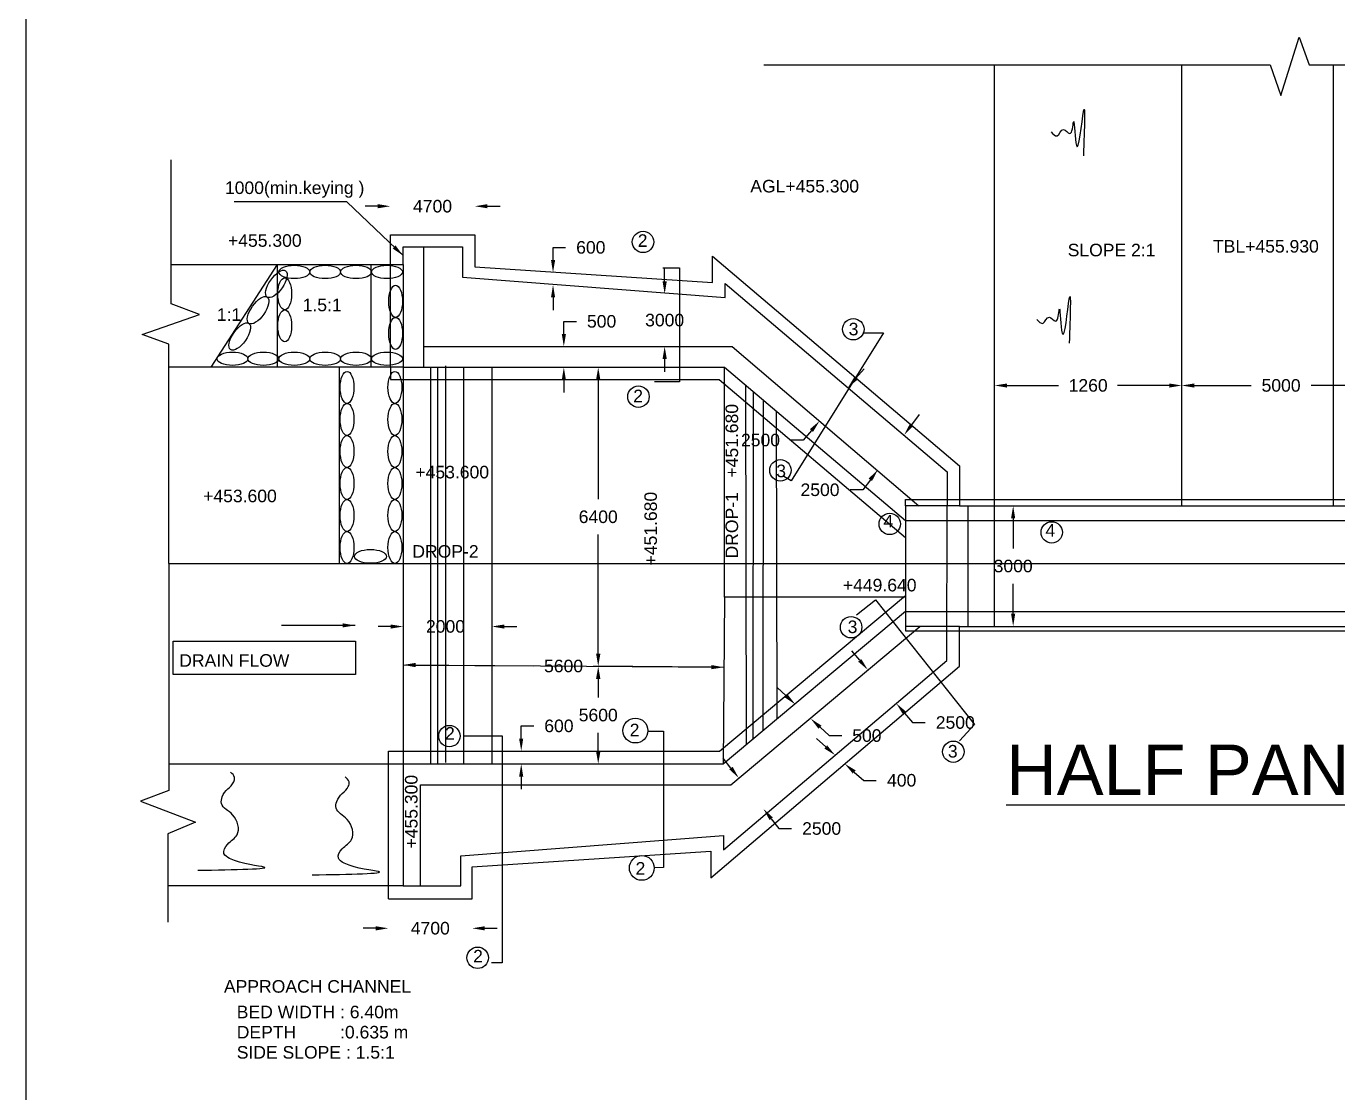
# Model space of a CAD drawing. Header units: inches. Extents: x 13 to 6403, y 6 to 3106.
# Drawn here: x 12.96 to 23.4, y 19.12 to 27.61 of the extents above; entities that cross this region are included whole.
import ezdxf

# ---------------------------------------------------------------- set-up
doc = ezdxf.new("R2010")
doc.units = ezdxf.units.IN
doc.header["$MEASUREMENT"] = 0
doc.styles.get("Standard").update_dxf_attribs({"font": 'arial.ttf', "height": 0.1})
doc.dimstyles.get("Standard").update_dxf_attribs({"dimtxt": 0.1, "dimasz": 0.1, "dimexe": 0.18, "dimexo": 0.0625, "dimgap": 0.09, "dimtad": 0, "dimtih": 1, "dimtoh": 1, "dimdec": 4, "dimzin": 0, "dimdsep": 46, "dimtxsty": 'Standard', "dimcen": 0, "dimse1": 1, "dimse2": 1, "dimadec": 0, "dimazin": 0, "dimtfac": 1, "dimtdec": 4, "dimtofl": 0, "dimtmove": 0, "dimatfit": 3, "dimfxl": 1, "dimtolj": 1, "dimtzin": 0, "dimarcsym": 0})

# ---------------------------------------------------------------- blocks, each defined once
blk = doc.blocks.new('*D53')
at = {"color": 0, "lineweight": -2, "transparency": 16777216}
for p, q in [((20.769, 24.748), (21.179, 24.748)), ((22.059, 24.748), (21.648, 24.748))]:
    blk.add_line(p, q, dxfattribs=at)
at = {"color": 0, "transparency": 16777216}
for points in [[(20.769, 24.764), (20.769, 24.731), (20.669, 24.748)], [(22.059, 24.764), (22.059, 24.731), (22.159, 24.748)]]:
    blk.add_solid(points, dxfattribs=at)
at = {"layer": 'Defpoints', "color": 0, "transparency": 16777216}
for p in [(20.669, 24.748), (22.159, 24.748), (22.159, 24.748)]:
    blk.add_point(p, dxfattribs=at)
at = {"color": 0, "transparency": 16777216, "insert": (21.414, 24.748), "char_height": 0.1, "attachment_point": 5}
blk.add_mtext('\\A1;1260', dxfattribs=at)
blk = doc.blocks.new('*D54')
at = {"color": 0, "lineweight": -2, "transparency": 16777216}
for p, q in [((22.259, 24.748), (22.711, 24.748)), ((23.642, 24.748), (23.189, 24.748))]:
    blk.add_line(p, q, dxfattribs=at)
at = {"color": 0, "transparency": 16777216}
for points in [[(22.259, 24.764), (22.259, 24.731), (22.159, 24.748)], [(23.642, 24.764), (23.642, 24.731), (23.742, 24.748)]]:
    blk.add_solid(points, dxfattribs=at)
at = {"layer": 'Defpoints', "color": 0, "transparency": 16777216}
for p in [(22.159, 24.748), (23.742, 24.748), (23.742, 24.748)]:
    blk.add_point(p, dxfattribs=at)
at = {"color": 0, "transparency": 16777216, "insert": (22.95, 24.748), "char_height": 0.1, "attachment_point": 5}
blk.add_mtext('\\A1;5000', dxfattribs=at)
blk = doc.blocks.new('*D70')
at = {"color": 0, "lineweight": -2, "transparency": 16777216}
for p, q in [((15.86, 22.829), (15.76, 22.829)), ((16.766, 22.829), (16.866, 22.829))]:
    blk.add_line(p, q, dxfattribs=at)
at = {"color": 0, "transparency": 16777216}
for points in [[(15.86, 22.845), (15.86, 22.812), (15.96, 22.829)], [(16.766, 22.845), (16.766, 22.812), (16.666, 22.829)]]:
    blk.add_solid(points, dxfattribs=at)
at = {"layer": 'Defpoints', "color": 0, "transparency": 16777216}
for p in [(15.96, 22.829), (16.666, 22.829), (16.666, 22.829)]:
    blk.add_point(p, dxfattribs=at)
at = {"color": 0, "transparency": 16777216, "insert": (16.297, 22.829), "char_height": 0.1, "attachment_point": 5}
blk.add_mtext('\\A1;2000', dxfattribs=at)
blk = doc.blocks.new('*D71')
at = {"color": 0, "lineweight": -2, "transparency": 16777216}
for p, q in [((15.742, 20.426), (15.642, 20.426)), ((16.609, 20.426), (16.709, 20.426))]:
    blk.add_line(p, q, dxfattribs=at)
at = {"color": 0, "transparency": 16777216}
for points in [[(15.742, 20.442), (15.742, 20.409), (15.842, 20.426)], [(16.609, 20.442), (16.609, 20.409), (16.509, 20.426)]]:
    blk.add_solid(points, dxfattribs=at)
at = {"layer": 'Defpoints', "color": 0, "transparency": 16777216}
for p in [(15.842, 20.661), (16.509, 20.661), (16.509, 20.426)]:
    blk.add_point(p, dxfattribs=at)
at = {"color": 0, "transparency": 16777216, "insert": (16.176, 20.426), "char_height": 0.1, "attachment_point": 5}
blk.add_mtext('\\A1;4700', dxfattribs=at)
blk = doc.blocks.new('*D72')
at = {"color": 0, "lineweight": -2, "transparency": 16777216}
for p, q in [((17.513, 24.793), (17.513, 23.844)), ((17.513, 22.612), (17.513, 23.561))]:
    blk.add_line(p, q, dxfattribs=at)
at = {"color": 0, "transparency": 16777216}
for points in [[(17.496, 24.793), (17.53, 24.793), (17.513, 24.893)], [(17.496, 22.612), (17.53, 22.612), (17.513, 22.512)]]:
    blk.add_solid(points, dxfattribs=at)
at = {"layer": 'Defpoints', "color": 0, "transparency": 16777216}
for p in [(17.518, 24.893), (17.501, 22.512), (17.513, 22.512)]:
    blk.add_point(p, dxfattribs=at)
at = {"color": 0, "transparency": 16777216, "insert": (17.513, 23.702), "char_height": 0.1, "attachment_point": 5}
blk.add_mtext('\\A1;6400', dxfattribs=at)
blk = doc.blocks.new('*D73')
at = {"color": 0, "lineweight": -2, "transparency": 16777216}
for p, q in [((17.513, 22.412), (17.513, 22.264)), ((17.513, 21.834), (17.513, 21.982))]:
    blk.add_line(p, q, dxfattribs=at)
at = {"color": 0, "transparency": 16777216}
for points in [[(17.496, 22.412), (17.53, 22.412), (17.513, 22.512)], [(17.496, 21.834), (17.53, 21.834), (17.513, 21.734)]]:
    blk.add_solid(points, dxfattribs=at)
at = {"layer": 'Defpoints', "color": 0, "transparency": 16777216}
for p in [(17.513, 22.512), (17.513, 21.734), (17.513, 21.734)]:
    blk.add_point(p, dxfattribs=at)
at = {"color": 0, "transparency": 16777216, "insert": (17.513, 22.123), "char_height": 0.1, "attachment_point": 5}
blk.add_mtext('\\A1;5600', dxfattribs=at)
blk = doc.blocks.new('*D74')
at = {"color": 0, "lineweight": -2, "transparency": 16777216}
for p, q in [((17.239, 25.158), (17.239, 25.258)), ((17.239, 25.258), (17.339, 25.258)), ((17.239, 24.793), (17.239, 24.693))]:
    blk.add_line(p, q, dxfattribs=at)
at = {"color": 0, "transparency": 16777216}
for points in [[(17.223, 25.158), (17.256, 25.158), (17.239, 25.058)], [(17.223, 24.793), (17.256, 24.793), (17.239, 24.893)]]:
    blk.add_solid(points, dxfattribs=at)
at = {"layer": 'Defpoints', "color": 0, "transparency": 16777216}
for p in [(17.239, 25.058), (17.239, 25.058), (17.239, 24.893)]:
    blk.add_point(p, dxfattribs=at)
at = {"color": 0, "transparency": 16777216, "insert": (17.54, 25.258), "char_height": 0.1, "attachment_point": 5}
blk.add_mtext('\\A1;500', dxfattribs=at)
blk = doc.blocks.new('*D75')
at = {"color": 0, "lineweight": -2, "transparency": 16777216}
for p, q in [((17.153, 25.747), (17.153, 25.847)), ((17.153, 25.847), (17.253, 25.847)), ((17.153, 25.449), (17.153, 25.349))]:
    blk.add_line(p, q, dxfattribs=at)
at = {"color": 0, "transparency": 16777216}
for points in [[(17.137, 25.747), (17.17, 25.747), (17.153, 25.647)], [(17.137, 25.449), (17.17, 25.449), (17.153, 25.549)]]:
    blk.add_solid(points, dxfattribs=at)
at = {"layer": 'Defpoints', "color": 0, "transparency": 16777216}
for p in [(17.153, 25.647), (17.222, 25.647), (17.216, 25.549)]:
    blk.add_point(p, dxfattribs=at)
at = {"color": 0, "transparency": 16777216, "insert": (17.454, 25.847), "char_height": 0.1, "attachment_point": 5}
blk.add_mtext('\\A1;600', dxfattribs=at)
blk = doc.blocks.new('*D76')
at = {"color": 0, "lineweight": -2, "transparency": 16777216}
for p, q in [((18.042, 25.577), (18.042, 25.677)), ((18.042, 24.958), (18.042, 24.858))]:
    blk.add_line(p, q, dxfattribs=at)
at = {"color": 0, "transparency": 16777216}
for points in [[(18.025, 25.577), (18.059, 25.577), (18.042, 25.477)], [(18.025, 24.958), (18.059, 24.958), (18.042, 25.058)]]:
    blk.add_solid(points, dxfattribs=at)
at = {"layer": 'Defpoints', "color": 0, "transparency": 16777216}
for p in [(18.154, 25.477), (18.042, 25.058), (18.154, 25.058)]:
    blk.add_point(p, dxfattribs=at)
at = {"color": 0, "transparency": 16777216, "insert": (18.042, 25.268), "char_height": 0.1, "attachment_point": 5}
blk.add_mtext('\\A1;3000', dxfattribs=at)
blk = doc.blocks.new('*D115')
at = {"color": 0, "lineweight": -2, "transparency": 16777216}
for p, q in [((18.57, 21.702), (18.508, 21.78)), ((18.89, 21.298), (18.952, 21.22)), ((18.952, 21.22), (19.052, 21.22))]:
    blk.add_line(p, q, dxfattribs=at)
at = {"color": 0, "transparency": 16777216}
for points in [[(18.583, 21.712), (18.557, 21.691), (18.632, 21.623)], [(18.903, 21.309), (18.877, 21.288), (18.828, 21.377)]]:
    blk.add_solid(points, dxfattribs=at)
at = {"layer": 'Defpoints', "color": 0, "transparency": 16777216}
for p in [(18.632, 21.623), (18.828, 21.377), (18.828, 21.377)]:
    blk.add_point(p, dxfattribs=at)
at = {"color": 0, "transparency": 16777216, "insert": (19.292, 21.22), "char_height": 0.1, "attachment_point": 5}
blk.add_mtext('\\A1;2500', dxfattribs=at)
blk = doc.blocks.new('*D116')
at = {"color": 0, "lineweight": -2, "transparency": 16777216}
for p, q in [((19.01, 22.276), (18.937, 22.344)), ((19.279, 22.027), (19.352, 21.96)), ((19.352, 21.96), (19.452, 21.96))]:
    blk.add_line(p, q, dxfattribs=at)
at = {"color": 0, "transparency": 16777216}
for points in [[(19.021, 22.288), (18.999, 22.264), (19.083, 22.208)], [(19.29, 22.04), (19.267, 22.015), (19.205, 22.095)]]:
    blk.add_solid(points, dxfattribs=at)
at = {"layer": 'Defpoints', "color": 0, "transparency": 16777216}
for p in [(19.114, 22.241), (19.205, 22.095), (19.236, 22.128)]:
    blk.add_point(p, dxfattribs=at)
at = {"color": 0, "transparency": 16777216, "insert": (19.652, 21.96), "char_height": 0.1, "attachment_point": 5}
blk.add_mtext('\\A1;500', dxfattribs=at)
blk = doc.blocks.new('*D117')
at = {"color": 0, "lineweight": -2, "transparency": 16777216}
for p, q in [((19.325, 21.87), (19.25, 21.936)), ((19.551, 21.67), (19.627, 21.604)), ((19.627, 21.604), (19.727, 21.604))]:
    blk.add_line(p, q, dxfattribs=at)
at = {"color": 0, "transparency": 16777216}
for points in [[(19.336, 21.882), (19.314, 21.857), (19.4, 21.804)], [(19.563, 21.683), (19.54, 21.658), (19.476, 21.736)]]:
    blk.add_solid(points, dxfattribs=at)
at = {"layer": 'Defpoints', "color": 0, "transparency": 16777216}
for p in [(19.4, 21.804), (19.476, 21.736), (19.476, 21.736)]:
    blk.add_point(p, dxfattribs=at)
at = {"color": 0, "transparency": 16777216, "insert": (19.929, 21.604), "char_height": 0.1, "attachment_point": 5}
blk.add_mtext('\\A1;400', dxfattribs=at)
blk = doc.blocks.new('*D118')
at = {"color": 0, "lineweight": -2, "transparency": 16777216}
for p, q in [((19.595, 22.56), (19.531, 22.636)), ((19.951, 22.14), (20.016, 22.064)), ((20.016, 22.064), (20.116, 22.064))]:
    blk.add_line(p, q, dxfattribs=at)
at = {"color": 0, "transparency": 16777216}
for points in [[(19.608, 22.57), (19.583, 22.549), (19.66, 22.483)], [(19.964, 22.151), (19.939, 22.129), (19.887, 22.216)]]:
    blk.add_solid(points, dxfattribs=at)
at = {"layer": 'Defpoints', "color": 0, "transparency": 16777216}
for p in [(19.66, 22.483), (19.887, 22.216), (19.887, 22.216)]:
    blk.add_point(p, dxfattribs=at)
at = {"color": 0, "transparency": 16777216, "insert": (20.356, 22.064), "char_height": 0.1, "attachment_point": 5}
blk.add_mtext('\\A1;2500', dxfattribs=at)
blk = doc.blocks.new('*D119')
at = {"color": 0, "lineweight": -2, "transparency": 16777216}
for p, q in [((19.565, 24.805), (19.63, 24.881)), ((19.21, 24.389), (19.145, 24.313)), ((19.145, 24.313), (19.045, 24.313))]:
    blk.add_line(p, q, dxfattribs=at)
at = {"color": 0, "transparency": 16777216}
for points in [[(19.552, 24.816), (19.577, 24.794), (19.5, 24.729)], [(19.198, 24.4), (19.223, 24.378), (19.275, 24.465)]]:
    blk.add_solid(points, dxfattribs=at)
at = {"layer": 'Defpoints', "color": 0, "transparency": 16777216}
for p in [(18.921, 25.222), (18.697, 24.958), (19.275, 24.465)]:
    blk.add_point(p, dxfattribs=at)
at = {"color": 0, "transparency": 16777216, "insert": (18.805, 24.313), "char_height": 0.1, "attachment_point": 5}
blk.add_mtext('\\A1;2500', dxfattribs=at)
blk = doc.blocks.new('*D120')
at = {"color": 0, "lineweight": -2, "transparency": 16777216}
for p, q in [((20.01, 24.436), (20.07, 24.516)), ((19.619, 23.917), (19.519, 23.917)), ((19.68, 23.997), (19.619, 23.917))]:
    blk.add_line(p, q, dxfattribs=at)
at = {"color": 0, "transparency": 16777216}
for points in [[(19.996, 24.446), (20.023, 24.426), (19.95, 24.356)], [(19.666, 24.007), (19.693, 23.987), (19.74, 24.077)]]:
    blk.add_solid(points, dxfattribs=at)
at = {"layer": 'Defpoints', "color": 0, "transparency": 16777216}
for p in [(19.876, 24.412), (19.665, 24.132), (19.74, 24.077)]:
    blk.add_point(p, dxfattribs=at)
at = {"color": 0, "transparency": 16777216, "insert": (19.279, 23.917), "char_height": 0.1, "attachment_point": 5}
blk.add_mtext('\\A1;2500', dxfattribs=at)
blk = doc.blocks.new('*D121')
at = {"color": 0, "lineweight": -2, "transparency": 16777216}
for p, q in [((16.06, 22.522), (16.998, 22.515)), ((18.414, 22.505), (17.476, 22.512))]:
    blk.add_line(p, q, dxfattribs=at)
at = {"color": 0, "transparency": 16777216}
for points in [[(16.06, 22.539), (16.06, 22.505), (15.96, 22.523)], [(18.415, 22.522), (18.414, 22.489), (18.514, 22.504)]]:
    blk.add_solid(points, dxfattribs=at)
at = {"layer": 'Defpoints', "color": 0, "transparency": 16777216}
for p in [(15.96, 22.523), (18.514, 22.504), (18.514, 22.504)]:
    blk.add_point(p, dxfattribs=at)
at = {"color": 0, "transparency": 16777216, "insert": (17.237, 22.514), "char_height": 0.1, "attachment_point": 5}
blk.add_mtext('\\A1;5600', dxfattribs=at)
blk = doc.blocks.new('*D122')
at = {"color": 0, "lineweight": -2, "transparency": 16777216}
for p, q in [((16.9, 21.937), (16.9, 22.037)), ((16.9, 22.037), (17, 22.037)), ((16.9, 21.634), (16.9, 21.534))]:
    blk.add_line(p, q, dxfattribs=at)
at = {"color": 0, "transparency": 16777216}
for points in [[(16.883, 21.937), (16.916, 21.937), (16.9, 21.837)], [(16.883, 21.634), (16.916, 21.634), (16.9, 21.734)]]:
    blk.add_solid(points, dxfattribs=at)
at = {"layer": 'Defpoints', "color": 0, "transparency": 16777216}
for p in [(16.9, 21.837), (17.234, 21.837), (17.234, 21.734)]:
    blk.add_point(p, dxfattribs=at)
at = {"color": 0, "transparency": 16777216, "insert": (17.2, 22.037), "char_height": 0.1, "attachment_point": 5}
blk.add_mtext('\\A1;600', dxfattribs=at)
blk = doc.blocks.new('*D123')
at = {"color": 0, "lineweight": -2, "transparency": 16777216}
for p, q in [((15.758, 26.175), (15.658, 26.175)), ((16.631, 26.175), (16.731, 26.175))]:
    blk.add_line(p, q, dxfattribs=at)
at = {"color": 0, "transparency": 16777216}
for points in [[(15.758, 26.192), (15.758, 26.159), (15.858, 26.175)], [(16.631, 26.192), (16.631, 26.159), (16.531, 26.175)]]:
    blk.add_solid(points, dxfattribs=at)
at = {"layer": 'Defpoints', "color": 0, "transparency": 16777216}
for p in [(16.531, 26.175), (15.858, 25.947), (16.531, 25.947)]:
    blk.add_point(p, dxfattribs=at)
at = {"color": 0, "transparency": 16777216, "insert": (16.194, 26.175), "char_height": 0.1, "attachment_point": 5}
blk.add_mtext('\\A1;4700', dxfattribs=at)
blk = doc.blocks.new('*D133')
at = {"color": 0, "lineweight": -2, "transparency": 16777216}
for p, q in [((20.817, 23.69), (20.817, 23.451)), ((20.817, 22.93), (20.817, 23.169))]:
    blk.add_line(p, q, dxfattribs=at)
at = {"color": 0, "transparency": 16777216}
for points in [[(20.8, 23.69), (20.833, 23.69), (20.817, 23.79)], [(20.8, 22.93), (20.833, 22.93), (20.817, 22.83)]]:
    blk.add_solid(points, dxfattribs=at)
at = {"layer": 'Defpoints', "color": 0, "transparency": 16777216}
for p in [(20.564, 23.79), (20.564, 22.83), (20.817, 22.83)]:
    blk.add_point(p, dxfattribs=at)
at = {"color": 0, "transparency": 16777216, "insert": (20.817, 23.31), "char_height": 0.1, "attachment_point": 5}
blk.add_mtext('\\A1;3000', dxfattribs=at)

msp = doc.modelspace()

# ---------------------------------------------------------------- linework, layer by layer
at = {"color": 0}
for points in [[(59.86272, 5.61483), (12.95865, 5.61483), (12.95865, 32.67904), (59.86272, 32.67904)], [(14.12842, 22.71192), (15.5791, 22.71192), (15.5791, 22.44605), (14.12842, 22.44605)]]:
    msp.add_lwpolyline(points, close=True, dxfattribs=at)
for points in [[(18.83087, 27.30057), (22.86327, 27.30057), (22.94783, 27.05596), (23.09431, 27.52224), (23.17435, 27.30057), (24.59093, 27.30057), (24.67356, 27.05139), (24.84517, 27.51398), (24.91932, 27.30057), (27.17768, 27.30057), (27.26796, 27.0396), (27.43489, 27.50541), (27.51783, 27.30057), (32.8719, 27.30057), (32.96458, 27.04566), (33.12875, 27.51571), (33.20165, 27.30057), (37.90286, 27.30057)], [(20.66901, 22.83005), (20.66901, 27.30057)], [(22.15856, 23.79048), (22.15856, 27.30057)], [(23.36783, 23.79048), (23.36783, 27.30057)], [(14.09443, 23.33038), (14.09443, 25.07788), (13.88278, 25.1547), (14.33839, 25.31402), (14.11266, 25.3988), (14.11266, 26.54596)], [(15.85805, 24.89326), (15.85805, 25.94741), (16.53092, 25.94741), (16.53092, 25.69189), (18.42318, 25.56818), (18.42318, 25.77709), (20.38925, 24.1092), (20.38925, 23.79048), (20.29016, 23.79048)], [(14.11266, 25.7118), (15.9598, 25.7118), (15.9598, 25.85172), (16.43163, 25.85172), (16.43163, 25.60942), (18.52256, 25.44898), (18.52256, 25.56019), (20.29016, 24.06031), (20.29016, 23.79048), (19.95864, 23.79048), (19.95864, 23.79048)], [(16.12155, 25.85172), (16.12155, 24.89326)], [(15.9598, 25.7118), (15.9598, 24.89326), (14.09443, 24.89326)], [(14.95676, 25.7118), (14.42743, 24.89326)], [(14.95676, 25.7118), (14.95676, 24.89326)], [(15.70529, 24.89326), (15.70529, 25.7118)], [(18.02857, 25.68534), (18.16009, 25.68534), (18.16009, 24.77781), (17.9621, 24.77781)], [(19.61947, 25.16713), (19.7835, 25.16713), (19.04837, 23.98833), (18.99141, 24.02385)], [(16.12155, 25.05809), (18.57931, 25.05809), (20.06661, 23.79048)], [(15.9598, 24.89326), (15.9598, 20.764), (14.08608, 20.764)], [(15.45091, 24.89326), (15.45091, 23.33038)], [(15.85805, 24.89326), (15.85805, 24.79605), (18.47544, 24.79605), (19.95864, 23.53864)], [(15.9598, 24.89326), (18.51888, 24.89326), (19.95864, 23.67327)], [(16.17649, 24.89326), (16.17649, 21.73406)], [(16.23453, 24.89326), (16.23453, 21.73406)], [(16.29735, 24.90522), (16.29735, 21.74603)], [(16.44092, 24.89326), (16.44092, 21.73406)], [(16.66585, 24.89326), (16.66585, 21.73406)], [(19.95864, 23.06247), (18.51839, 23.06247), (18.51888, 24.89326)], [(18.68661, 24.75114), (18.69032, 21.88611)], [(18.74595, 21.93272), (18.74986, 24.69754)], [(18.8255, 24.63344), (18.82326, 21.99752)], [(18.93696, 22.0928), (18.93276, 24.54255)], [(19.95864, 23.79048), (19.95864, 23.8391), (36.47793, 23.8391)], [(15.9598, 20.764), (16.41873, 20.764), (16.41873, 21.00359), (18.51131, 21.16519), (18.51131, 21.04951), (20.28875, 22.55756), (20.29016, 23.79048)], [(19.95864, 23.79048), (19.95864, 22.79533)], [(20.38925, 23.79048), (36.47793, 23.79048)], [(20.45497, 23.79048), (20.45497, 22.83005)], [(19.95864, 23.67327), (36.47793, 23.67327)], [(14.09443, 23.33038), (14.09443, 21.524), (13.86718, 21.43868), (14.3068, 21.2704), (14.08608, 21.17876), (14.08608, 20.47401)], [(14.09443, 23.33038), (43.78532, 23.33038)], [(15.84205, 20.66135), (15.84205, 21.83691), (18.47774, 21.83691), (19.95864, 23.07675)], [(18.51839, 23.06247), (18.5089, 21.73406)], [(19.5701, 22.92289), (19.71974, 23.04233), (20.51001, 22.0494), (20.38832, 21.91958)], [(19.95864, 22.94905), (18.5089, 21.73406), (14.09443, 21.73406)], [(19.95864, 22.94905), (36.47793, 22.94905)], [(15.84205, 20.66135), (16.5095, 20.66135), (16.5095, 20.9153), (18.41049, 21.04087), (18.41049, 20.82741), (20.38892, 22.51407), (20.38892, 22.83005), (20.07452, 22.83005)], [(16.09837, 20.764), (16.09837, 21.56951), (18.5678, 21.56951), (20.07452, 22.83005), (19.95864, 22.83005)], [(19.95864, 22.79533), (36.47793, 22.79533)], [(20.38892, 22.83005), (36.47793, 22.83005)], [(15.9598, 22.52271), (18.51441, 22.50447)], [(16.44092, 21.95745), (16.74917, 21.95745), (16.74917, 20.15083), (16.66252, 20.15083)], [(17.90827, 21.99613), (18.03401, 21.99613), (18.03401, 20.90958), (17.95861, 20.90827)]]:
    msp.add_lwpolyline(points, dxfattribs=at)
for centre, radius in [((17.86963, 25.89112), 0.08526), ((19.5441, 25.19602), 0.08526), ((17.83357, 24.65897), 0.08526), ((18.96377, 24.07252), 0.08526), ((19.83426, 23.64592), 0.08526), ((21.12393, 23.57799), 0.08526), ((19.52676, 22.82336), 0.08526), ((16.32786, 21.95609), 0.08526), ((17.80929, 22.00052), 0.09908), ((20.34036, 21.83188), 0.08526), ((17.85993, 20.90656), 0.09869), ((16.55307, 20.19094), 0.08526)]:
    msp.add_circle(centre, radius, dxfattribs=at)
for centre, major_axis in [((15.09308, 25.65181), (-0.12299, 0)), ((15.33905, 25.65181), (-0.12299, 0)), ((15.58503, 25.65181), (-0.12299, 0)), ((15.831, 25.65181), (-0.12299, 0)), ((14.95053, 25.55632), (0.07291, 0.10461)), ((15.01693, 25.47796), (0, 0.12751)), ((15.89962, 25.41809), (0, 0.12751)), ((14.80472, 25.34711), (0.07291, 0.10461)), ((15.01693, 25.22295), (0, 0.12751)), ((15.89962, 25.16308), (0, 0.12751)), ((14.6589, 25.1379), (0.07291, 0.10461)), ((14.60113, 24.96058), (-0.12299, 0)), ((14.8471, 24.96058), (-0.12299, 0)), ((15.09308, 24.96058), (-0.12299, 0)), ((15.33905, 24.96058), (-0.12299, 0)), ((15.58503, 24.96058), (-0.12299, 0)), ((15.831, 24.96058), (-0.12299, 0)), ((15.51309, 24.73294), (0, 0.12751)), ((15.89411, 24.73294), (0, 0.12751)), ((15.51309, 24.47793), (0, 0.12751)), ((15.89411, 24.47793), (0, 0.12751)), ((15.51309, 24.22292), (0, 0.12751)), ((15.89411, 24.22292), (0, 0.12751)), ((15.51309, 23.96791), (0, 0.12751)), ((15.89411, 23.96791), (0, 0.12751)), ((15.51309, 23.7129), (0, 0.12751)), ((15.89411, 23.7129), (0, 0.12751)), ((15.51309, 23.45788), (0, 0.12751)), ((15.89411, 23.45788), (0, 0.12751)), ((15.69932, 23.38709), (-0.12751, 0))]:
    msp.add_ellipse(centre, major_axis=major_axis, ratio=0.43258282, dxfattribs=at)
for points in [[(21.11842, 26.76771), (21.16611, 26.73652), (21.2182, 26.78662), (21.26662, 26.75399), (21.29712, 26.84586), (21.31531, 26.68128), (21.31986, 26.65811), (21.37704, 26.92874), (21.37597, 26.57775)], [(21.0051, 25.274), (21.0528, 25.24281), (21.10488, 25.2929), (21.1533, 25.26027), (21.1838, 25.35214), (21.20199, 25.18757), (21.20654, 25.1644), (21.26372, 25.43503), (21.26265, 25.08404)], [(14.32392, 20.88815), (14.85117, 20.91393), (14.57832, 20.98206), (14.53224, 21.02073), (14.56173, 21.09439), (14.63732, 21.16989), (14.60222, 21.32941), (14.51373, 21.41965), (14.51926, 21.47305), (14.56351, 21.53566), (14.61144, 21.5909), (14.61696, 21.62773), (14.58563, 21.66825)], [(15.23576, 20.85172), (15.76301, 20.8775), (15.49016, 20.94563), (15.44407, 20.9843), (15.47357, 21.05796), (15.54916, 21.13346), (15.51406, 21.29298), (15.42557, 21.38321), (15.4311, 21.43662), (15.47535, 21.49923), (15.52328, 21.55447), (15.5288, 21.5913), (15.49747, 21.63181)]]:
    msp.add_spline(points, degree=3, dxfattribs=at)

# ---------------------------------------------------------------- texts
for s, height, p in [('1000(min.keying )', 0.1, (14.54082, 26.27256)), ('AGL+455.300', 0.1, (18.72382, 26.28505)), ('+455.300', 0.1, (14.56508, 25.85243)), ('2', 0.1, (17.82747, 25.85177)), ('TBL+455.930', 0.1, (22.40794, 25.8061)), ('SLOPE 2:1', 0.1, (21.2508, 25.77633)), ('1.5:1', 0.1, (15.15948, 25.33939)), ('1:1', 0.1, (14.47612, 25.26263)), ('3', 0.1, (19.50724, 25.14723)), ('2', 0.1, (17.79186, 24.61475)), ('+453.600', 0.1, (16.05743, 24.00835)), ('3', 0.1, (18.93037, 24.01791)), ('+453.600', 0.1, (14.36723, 23.81849)), ('4', 0.1, (19.78383, 23.61728)), ('4', 0.1, (21.07359, 23.54438)), ('DROP-2', 0.1, (16.03312, 23.37698)), ('+449.640', 0.1, (19.46096, 23.10843)), ('3', 0.1, (19.49902, 22.77646)), ('DRAIN FLOW', 0.1, (14.17714, 22.50844)), ('2', 0.1, (17.76369, 21.95512)), ('2', 0.1, (16.29327, 21.92767)), ('3', 0.1, (20.29693, 21.78587)), ('%%UHALF PAN AT FOUNDATION AND HALF PLAN AT TOP ', 0.4, (20.76074, 21.48831)), ('2', 0.1, (17.81036, 20.85316)), ('2', 0.1, (16.51697, 20.15391)), ('APPROACH CHANNEL ', 0.1, (14.53286, 19.9132)), ('BED WIDTH : 6.40m', 0.1, (14.63474, 19.70966)), ('DEPTH         :0.635 m', 0.1, (14.63474, 19.54902)), ('SIDE SLOPE : 1.5:1', 0.1, (14.63474, 19.38838))]:
    msp.add_text(s, height=height, dxfattribs=at).set_placement(p)
for s, p in [('DROP-1   +451.680 ', (18.62659, 23.37041)), ('+451.680', (17.98041, 23.31492)), ('+455.300', (16.07412, 21.06104))]:
    msp.add_text(s, height=0.1, rotation=90, dxfattribs=at).set_placement(p)

# ---------------------------------------------------------------- dimensions: what is measured, and where the dimension line sits
dim = msp.add_linear_dim(base=(16.53092, 26.17534), p1=(15.85805, 25.94741), p2=(16.53092, 25.94741), text='4700', dimstyle='Standard', dxfattribs=at)
dim.commit()
dim.dimension.update_dxf_attribs({"geometry": '*D123', "text_midpoint": (16.19449, 26.17534), "dimtype": 160})
for base, p1, p2, text, picture, middle in [((17.15319, 25.64668), (17.21609, 25.54922), (17.22246, 25.64668), '600', '*D75', (17.45376, 25.84668)), ((17.23934, 25.05809), (17.23934, 24.89326), (17.23934, 25.05809), '500', '*D74', (17.53964, 25.25809)), ((17.51284, 22.51171), (17.51756, 24.89326), (17.50055, 22.51171), '6400', '*D72', (17.51284, 23.70248)), ((17.51284, 21.73406), (17.51284, 22.51171), (17.51284, 21.73406), '5600', '*D73', (17.51284, 22.12289))]:
    dim = msp.add_linear_dim(base=base, p1=p1, p2=p2, angle=90, text=text, dimstyle='Standard', dxfattribs=at)
    dim.commit()
    dim.dimension.update_dxf_attribs({"geometry": picture, "text_midpoint": middle})
for base, p1, p2, angle, text, picture, middle, dimtype in [((18.04189, 25.05809), (18.15435, 25.47723), (18.15435, 25.05809), 90, '3000', '*D76', (18.04189, 25.26766), 160), ((19.27517, 24.46502), (18.92139, 25.22176), (18.69666, 24.95807), 229.559406, '2500', '*D119', (18.80544, 24.3128), 161), ((16.66585, 22.82863), (15.9598, 22.82863), (16.66585, 22.82863), 0, '2000', '*D70', (16.29735, 22.82863), 161), ((16.5095, 20.42572), (15.84205, 20.66135), (16.5095, 20.66135), 0, '4700', '*D71', (16.17577, 20.42572), 161)]:
    dim = msp.add_linear_dim(base=base, p1=p1, p2=p2, angle=angle, text=text, dimstyle='Standard', dxfattribs=at)
    dim.commit()
    dim.dimension.update_dxf_attribs({"geometry": picture, "text_midpoint": middle, "dimtype": dimtype})
for base, p1, p2, text, picture, middle in [((22.15856, 24.74763), (20.66901, 24.74763), (22.15856, 24.74763), '1260', '*D53', (21.41379, 24.74763)), ((23.74152, 24.74763), (22.15856, 24.74763), (23.74152, 24.74763), '5000', '*D54', (22.95004, 24.74763))]:
    dim = msp.add_linear_dim(base=base, p1=p1, p2=p2, text=text, dimstyle='Standard', dxfattribs=at)
    dim.commit()
    dim.dimension.update_dxf_attribs({"geometry": picture, "text_midpoint": middle})
for p1, p2, distance, text, picture, middle in [((19.87553, 24.41214), (19.66545, 24.13238), 0.09271, '2500', '*D120', (19.27949, 23.91679)), ((15.9598, 22.52271), (18.51441, 22.50447), 0, '5600', '*D121', (17.2371, 22.51359)), ((19.66016, 22.48339), (19.88666, 22.21642), 0, '2500', '*D118', (20.35605, 22.06391)), ((19.11401, 22.24119), (19.23587, 22.12843), -0.045, '500', '*D116', (19.6524, 21.95956)), ((17.23433, 21.73406), (17.23433, 21.83691), 0.33476, '600', '*D122', (17.20014, 22.03691)), ((19.40003, 21.80354), (19.47647, 21.73618), 0, '400', '*D117', (19.92884, 21.60396)), ((18.63201, 21.62323), (18.82792, 21.37663), 0, '2500', '*D115', (19.29233, 21.22003))]:
    dim = msp.add_aligned_dim(p1=p1, p2=p2, distance=distance, text=text, dimstyle='Standard', dxfattribs=at)
    dim.commit()
    dim.dimension.update_dxf_attribs({"geometry": picture, "text_midpoint": middle})
at = {"color": 2}
dim = msp.add_aligned_dim(p1=(20.56436, 23.79048), p2=(20.56436, 22.83005), distance=0.25229, text='3000', dimstyle='Standard', dxfattribs=at)
dim.commit()
dim.dimension.update_dxf_attribs({"geometry": '*D133', "text_midpoint": (20.81664, 23.31026)})

# ---------------------------------------------------------------- leaders
at = {"color": 0}
for points in [[(15.9598, 25.78176), (15.51119, 26.21055), (14.61359, 26.21055)], [(15.57761, 22.83779), (14.9914, 22.83779)]]:
    msp.add_leader(points, dimstyle='Standard', override={"dimgap": 0.09, "dimtad": 0}, dxfattribs=at)

doc.saveas('drawing.dxf')
